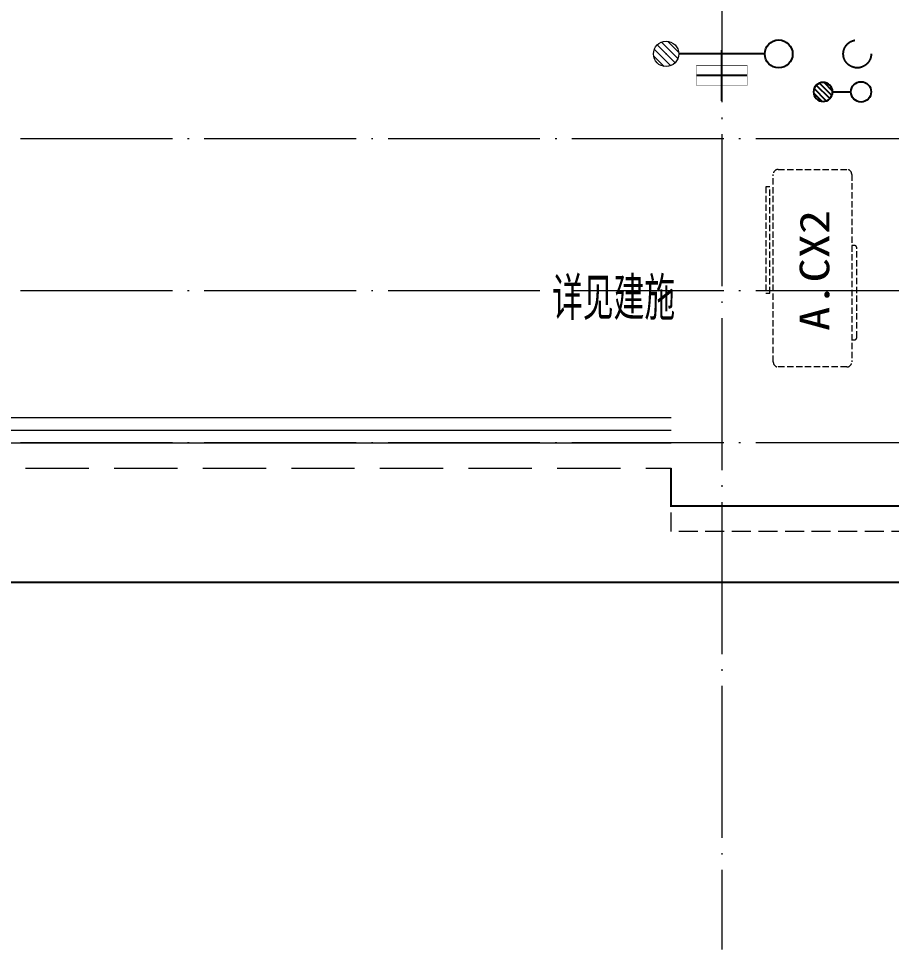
# Model space of a CAD drawing. Extents: x -518115 to 389031, y -231062 to 1628073.
# Drawn here: x 32039 to 35487, y 516240 to 519915 of the extents above; entities that cross this region are included whole.
import ezdxf

# ---------------------------------------------------------------- set-up
doc = ezdxf.new("R2010")
doc.units = 0
doc.header["$LTSCALE"] = 1000
doc.header["$MEASUREMENT"] = 0
doc.linetypes.add('DASH', pattern=[0.35, 0.25, -0.1])
doc.linetypes.add('DOTE', pattern=[2.42, 2, -0.2, 0.02, -0.2])
for name, color, linetype, lineweight in [('DOTE', 19, 'DOTE', 9), ('LVTRY', 1, 'Continuous', 13), ('平面-栏杆', 135, 'Continuous', 15), ('平面-看线', 45, 'Continuous', 15), ('平面-空调室内机', 176, 'Continuous', 9), ('平面-空调预留孔', 173, 'Continuous', 15), ('空调', 76, 'Continuous', 13)]:
    doc.layers.add(name, color=color, linetype=linetype, lineweight=lineweight)
for name, color, linetype in [('EQUIP_地漏', 7, 'Continuous'), ('PUB_TEXT', 4, 'Continuous'), ('VPIPE-凝结', 150, 'Continuous'), ('VPIPE-废水', 31, 'Continuous'), ('VPIPE-雨水', 4, 'DASH'), ('机电标识类', 1, 'Continuous'), ('看线', 251, 'Continuous')]:
    doc.layers.add(name, color=color, linetype=linetype)
doc.styles.add('_TCH_AXIS', font='COMPLEX', dxfattribs={"bigfont": 'GBCBIG'})
doc.styles.add('黑体', font='')
doc.styles.get('黑体').set_extended_font_data('SimHei')

# ---------------------------------------------------------------- blocks, each defined once
blk = doc.blocks.new('GDGDGDSDA')
at = {"layer": 'DOTE', "linetype": 'DOTE', "ltscale": 0.3}
for p, q in [((440834.8, 367858.3), (440834.8, 359558.3)), ((471334.8, 362758.3), (417334.8, 362758.3)), ((471334.8, 362158.3), (417334.8, 362158.3)), ((471334.8, 361558.3), (417334.8, 361558.3))]:
    blk.add_line(p, q, dxfattribs=at)
blk = doc.blocks.new('$lvtry$00000171')
for p, q in [((-74.2, 10.6), (-10.6, 74.2)), ((-69.8, -27.4), (27.4, 69.8)), ((-53, -53), (53, 53)), ((-27.4, -69.8), (69.8, 27.4)), ((10.6, -74.2), (74.2, -10.6))]:
    blk.add_line(p, q)
blk.add_circle((0, 0), 75)
blk.add_point((0, 0))
blk = doc.blocks.new('$TwtSys$00000141')
at = {"color": 1}
for p, q in [((-47.1, 3.8), (-5, 45.9)), ((-47.1, 3.8), (-5, 45.9)), ((-43.6, -17.5), (17.5, 43.6)), ((-43.6, -17.5), (17.5, 43.6)), ((-33.2, -33.2), (33.2, 33.2)), ((-33.2, -33.2), (33.2, 33.2)), ((-16.2, -43.5), (43.8, 16.4)), ((-16.2, -43.5), (43.8, 16.4)), ((5.7, -46.1), (46.1, -5.7)), ((5.7, -46.1), (46.1, -5.7))]:
    blk.add_line(p, q, dxfattribs=at)
blk.add_circle((0, 0), 47, dxfattribs=at)
blk.add_circle((0, 0), 47, dxfattribs=at)
blk = doc.blocks.new('ferre')
at = {"layer": '平面-空调预留孔', "linetype": 'DASH', "ltscale": 0.1}
for p, q in [((93392.7, 115403.5), (93392.7, 115393.5)), ((93402.7, 115383.5), (93755.6, 115383.5)), ((93765.6, 115393.5), (93765.6, 115403.5))]:
    blk.add_line(p, q, dxfattribs=at)
blk.add_lwpolyline([(93996.7, 115742.6), (93576.8, 115742.6), (93576.8, 115727.5), (93996.7, 115727.5)], close=True, dxfattribs=at)
blk.add_lwpolyline([(94045.9, 115403.5), (93305.9, 115403.5, -0.414214), (93285.9, 115423.5), (93285.9, 115693.5, -0.414214), (93305.9, 115713.5), (94045.9, 115713.5, -0.414214), (94065.9, 115693.5), (94065.9, 115423.5, -0.414214)], format="xyb", close=True, dxfattribs=at)
for centre, start, end in [((93402.7, 115393.5), 180, 270), ((93755.6, 115393.5), 270, 0)]:
    blk.add_arc(centre, 10, start, end, dxfattribs=at)
at = {"layer": '平面-空调预留孔', "color": 251, "linetype": 'DASH', "ltscale": 0.1, "true_color": 0x636466, "style": '黑体', "width": 1.2}
blk.add_text('A.CX2', height=117.05, dxfattribs=at).set_placement((93428.3, 115492.1))
blk = doc.blocks.new('fergve')
at = {"layer": '平面-空调预留孔', "linetype": 'DASH', "ltscale": 0.1}
blk.add_blockref('ferre', (25670, -60415.8), dxfattribs=at)
blk = doc.blocks.new('dongkong')
blk.add_wipeout([(-603756, 210771), (-603756, 210570.8), (-603836, 210570.8), (-603836, 210771)])
at = {"layer": '机电标识类', "color": 250, "linetype": 'DASH', "ltscale": 400}
for p, q in [((-603796, 210771), (-603796, 210570.8)), ((-603896, 210670.7), (-603696, 210670.7))]:
    blk.add_line(p, q, dxfattribs=at)
at = {"layer": '空调', "color": 6, "linetype": 'DASH', "const_width": 2}
blk.add_lwpolyline([(-603756, 210771), (-603756, 210570.8), (-603836, 210570.8), (-603836, 210771)], close=True, dxfattribs=at)
blk = doc.blocks.new('GDGDRGDGDRGDR')
at = {"layer": '平面-空调室内机', "ltscale": 0.3, "xscale": -1, "rotation": 270}
blk.add_blockref('dongkong', (231445.9, 1046278.1), dxfattribs=at)
at = {"layer": '平面-空调预留孔', "rotation": 90}
blk.add_blockref('fergve', (497617.7, 322375.3), dxfattribs=at)

msp = doc.modelspace()

# ---------------------------------------------------------------- linework, layer by layer
at = {"color": 30, "const_width": 8}
msp.add_lwpolyline([(35766.6, 518140.4), (35766.6, 517990.4), (34616.6, 517990.4), (34616.6, 518140.4)], dxfattribs=at)
at = {"layer": 'VPIPE-凝结', "ltscale": 0.1}
msp.add_line((34986.6, 519775.4), (34646.6, 519775.4), dxfattribs=at)
msp.add_lwpolyline([(35254.2, 519625.4), (35326.6, 519625.4)], dxfattribs=at)
at = {"layer": 'VPIPE-凝结'}
msp.add_circle((35366.6, 519625.4), 40, dxfattribs=at)
at = {"layer": 'VPIPE-废水'}
msp.add_circle((35041.6, 519775.4), 55, dxfattribs=at)
at = {"layer": 'VPIPE-雨水'}
msp.add_circle((35351.6, 519775.4), 55, dxfattribs=at)
at = {"layer": '平面-栏杆'}
for points in [[(29966.6, 518290.4), (34616.6, 518290.4)], [(29966.6, 518240.4), (34616.6, 518240.4)]]:
    msp.add_lwpolyline(points, dxfattribs=at)
at = {"layer": '平面-看线'}
msp.add_lwpolyline([(29966.6, 518340.4), (34616.6, 518340.4)], dxfattribs=at)
at = {"layer": '平面-看线', "linetype": 'DASH'}
msp.add_lwpolyline([(29966.6, 518140.4), (34616.6, 518140.4)], dxfattribs=at)
at = {"layer": '平面-看线', "linetype": 'DASH', "ltscale": 0.3}
msp.add_lwpolyline([(35766.6, 517990.4), (35766.6, 517840.4), (35666.6, 517840.4), (35666.6, 517890.4), (34616.6, 517890.4), (34616.6, 517990.4)], dxfattribs=at)
at = {"layer": '看线', "color": 201}
msp.add_lwpolyline([(15716.6, 519190.4), (15716.6, 517690.4), (35916.6, 517690.4), (35916.6, 519190.4), (38316.6, 519190.4)], dxfattribs=at)

# ---------------------------------------------------------------- block references
msp.add_blockref('GDGDGDSDA', (-406018.2, 156682.1))
at = {"layer": 'EQUIP_地漏', "xscale": 0.8, "yscale": -0.8, "zscale": 0.8, "rotation": 180}
msp.add_blockref('$TwtSys$00000141', (35216.6, 519625.4), dxfattribs=at)
at = {"layer": 'LVTRY', "xscale": 0.6666666667107825, "yscale": 0.6666666667107825, "rotation": 269.9999999939778}
msp.add_blockref('$lvtry$00000171', (34596.6, 519775.4), dxfattribs=at)

# ---------------------------------------------------------------- next in the draw order: block references
msp.add_blockref('GDGDRGDGDRGDR', (-407300, 77208.4))

# ---------------------------------------------------------------- next in the draw order: texts
at = {"layer": 'PUB_TEXT', "style": '_TCH_AXIS'}
msp.add_text('详见建施', height=168.79, dxfattribs=at).set_placement((34146.3, 518725.1))

doc.saveas('drawing.dxf')
